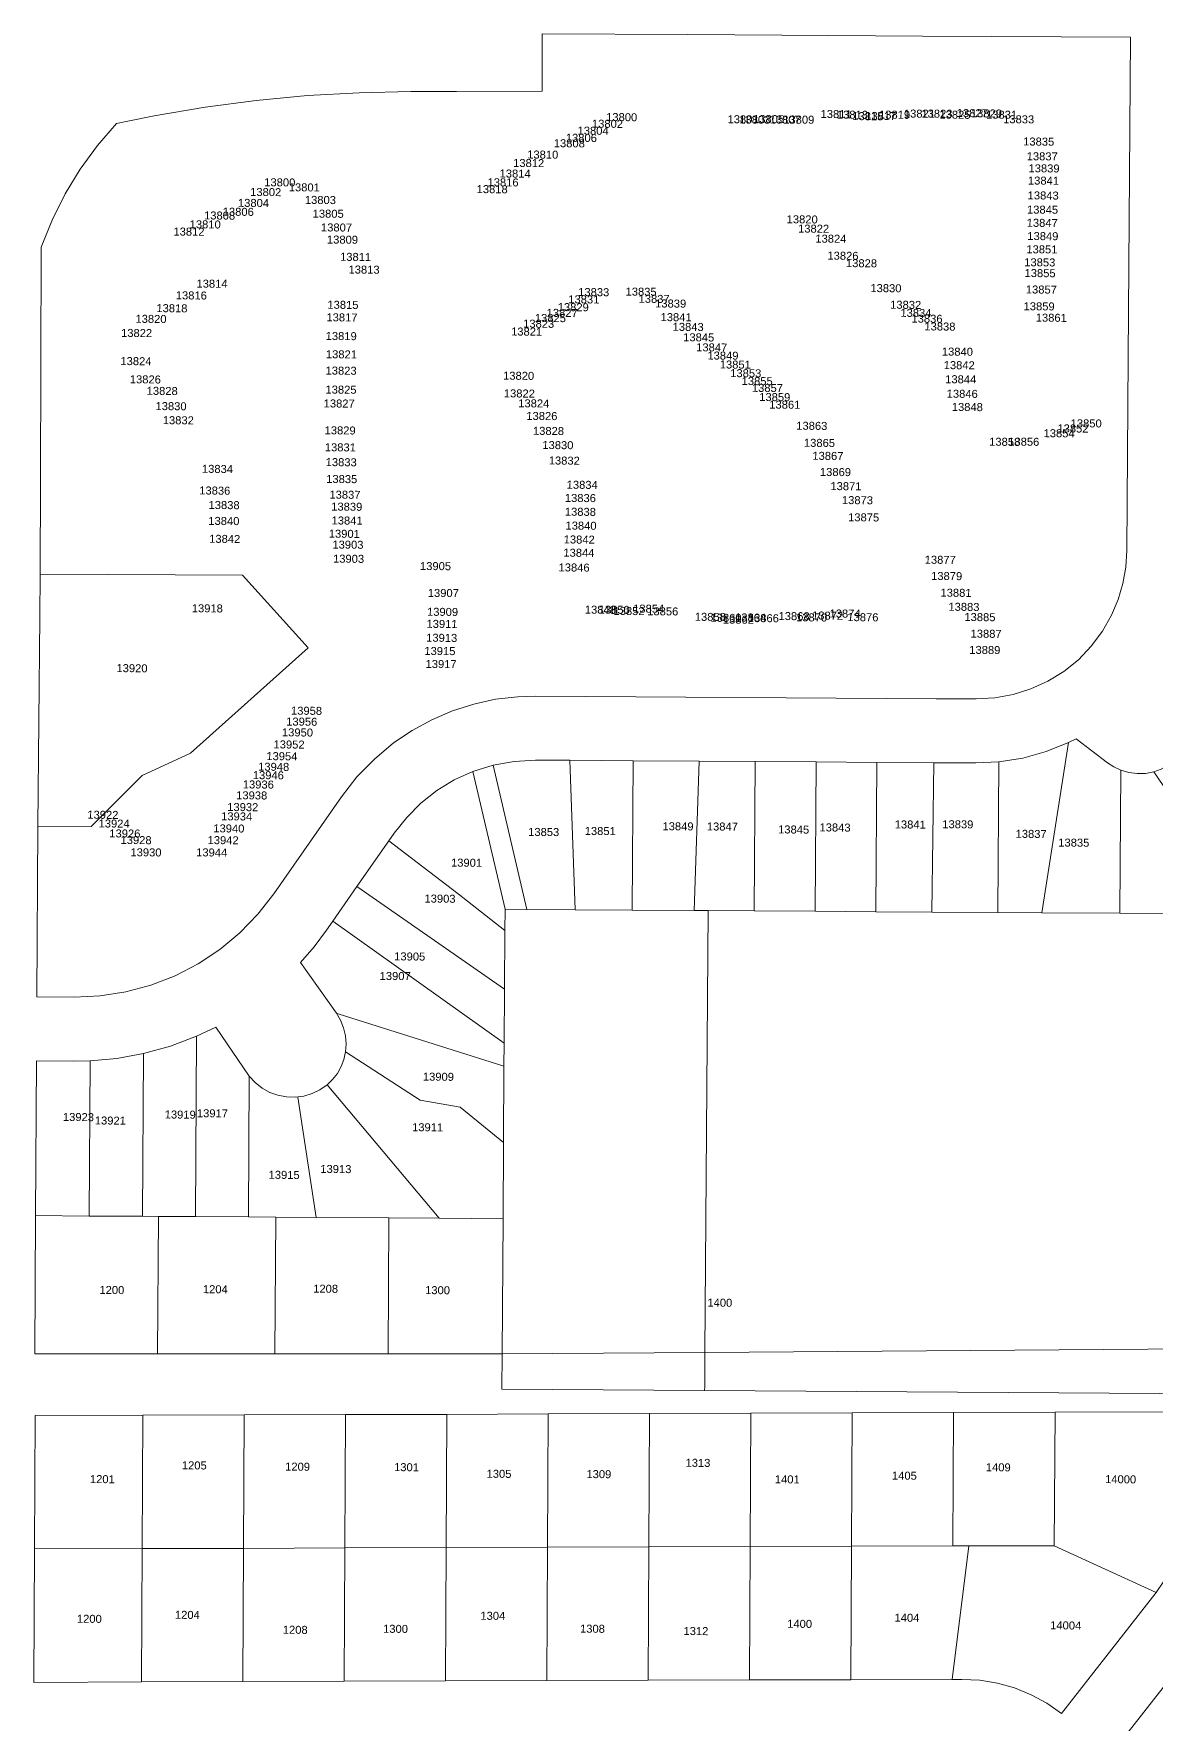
# Model space of a CAD drawing. Header units: feet. Extents: x 2808417 to 2820762, y 948624 to 970780.
# Drawn here: x 2817437 to 2818489, y 966613 to 968198 of the extents above; entities that cross this region are included whole.
import ezdxf
from ezdxf.enums import TextEntityAlignment as Align

# ---------------------------------------------------------------- set-up
doc = ezdxf.new("R2010")
doc.units = ezdxf.units.FT
doc.header["$LTSCALE"] = 0.015
doc.header["$MEASUREMENT"] = 0
doc.layers.add('Dakota County Addresses', color=7, linetype='Continuous')
doc.layers.add('Dakota County Parcels', color=7, linetype='Continuous')
doc.styles.add('Dimensions 100', font='arial.ttf')

# ---------------------------------------------------------------- blocks, each defined once
blk = doc.blocks.new('ACMAP_ANN_TEMPLATE_Dakota County Addresses')
at = {"layer": 'Dakota County Addresses', "style": 'Dimensions 100'}
blk.add_attdef('DakotaCountyAddress', text='', height=50, dxfattribs=at).set_placement((0, 0), align=Align.CENTER)

msp = doc.modelspace()

# ---------------------------------------------------------------- linework, layer by layer
at = {"layer": 'Dakota County Parcels', "lineweight": 5}
for p, q in [((2817913.6, 968144.2), (2817913.4, 968197.9)), ((2817913.4, 968197.9), (2818050, 968197.1)), ((2818050, 968197.1), (2818270, 968195.7)), ((2818270, 968195.7), (2818465, 968194.6)), ((2818462.8, 967894.6), (2818465, 968194.6)), ((2817790.3, 968143.8), (2817833.3, 968143.9)), ((2817833.3, 968143.9), (2817913.6, 968144.2)), ((2817514.5, 968113.9), (2817526.8, 968116.4)), ((2817549.7, 968120.9), (2817526.8, 968116.4)), ((2817443.1, 967779.3), (2817444, 967997.9)), ((2818461.4, 967713.5), (2818462.8, 967894.6)), ((2817442.8, 967691.3), (2817443.1, 967779.3)), ((2817442.6, 967651.3), (2817442.8, 967691.3)), ((2817442.8, 967691.3), (2817632.7, 967690.5)), ((2817632.7, 967690.5), (2817694, 967622.4)), ((2817440.6, 967455.1), (2817442.6, 967651.3)), ((2817583.9, 967523.5), (2817694, 967622.4)), ((2817907.5, 967577.1), (2817890.6, 967576.5)), ((2817907.5, 967577.1), (2818282.9, 967574.6)), ((2818282.9, 967574.6), (2818320.4, 967574.4)), ((2818381.8, 967374), (2818406.9, 967533.6)), ((2818406.9, 967533.6), (2818414, 967537.1)), ((2818414, 967537.1), (2818443.3, 967514.7)), ((2817538.4, 967502.8), (2817583.9, 967523.5)), ((2817907.1, 967517.1), (2817939.4, 967516.9)), ((2817939.4, 967516.9), (2817998.7, 967516.5)), ((2817944.3, 967376.8), (2817939.4, 967516.9)), ((2817997.8, 967376.5), (2817998.7, 967516.5)), ((2817998.7, 967516.5), (2818060.7, 967516.1)), ((2818056, 967376.1), (2818060.7, 967516.1)), ((2818060.7, 967516.1), (2818113, 967515.7)), ((2818112.1, 967375.8), (2818113, 967515.7)), ((2818113, 967515.7), (2818170.2, 967515.4)), ((2818169.3, 967375.4), (2818170.2, 967515.4)), ((2818170.2, 967515.4), (2818227.3, 967515)), ((2818226.4, 967375), (2818227.3, 967515)), ((2818227.3, 967515), (2818280.5, 967514.6)), ((2818278.9, 967374.7), (2818280.5, 967514.6)), ((2818280.5, 967514.6), (2818320, 967514.4)), ((2818320, 967514.4), (2818341.6, 967515.4)), ((2818340.7, 967374.3), (2818341.6, 967515.4)), ((2817490.6, 967454.9), (2817538.4, 967502.8)), ((2817867.5, 967512.4), (2817848.4, 967506.3)), ((2817848.4, 967506.3), (2817878.7, 967377.3)), ((2817867.5, 967512.4), (2817899.2, 967377.1)), ((2818455, 967373.5), (2818455.8, 967507.7)), ((2818521.1, 967455.8), (2818486.7, 967506.1)), ((2817662.1, 967391.9), (2817725.5, 967482.8)), ((2817439.7, 967295.1), (2817440.6, 967455.1)), ((2817440.6, 967455.1), (2817490.6, 967454.9)), ((2817739.9, 967398.6), (2817769.7, 967441.3)), ((2817769.7, 967441.3), (2817774.7, 967448.5)), ((2817769.7, 967441.3), (2817834.7, 967391.7)), ((2817717.4, 967366.3), (2817739.9, 967398.6)), ((2817739.9, 967398.6), (2817878.2, 967302.3)), ((2817834.7, 967391.7), (2817878.5, 967357.3)), ((2817878.5, 967357.3), (2817878.7, 967377.3)), ((2817878.7, 967377.3), (2817899.2, 967377.1)), ((2817899.2, 967377.1), (2817944.3, 967376.8)), ((2817944.3, 967376.8), (2817997.8, 967376.5)), ((2817997.8, 967376.5), (2818056, 967376.1)), ((2818056, 967376.1), (2818069.1, 967376)), ((2818066.1, 966962), (2818069.1, 967376)), ((2818069.1, 967376), (2818112.1, 967375.8)), ((2818112.1, 967375.8), (2818169.3, 967375.4)), ((2818169.3, 967375.4), (2818226.4, 967375)), ((2818226.4, 967375), (2818278.9, 967374.7)), ((2818278.9, 967374.7), (2818340.7, 967374.3)), ((2818340.7, 967374.3), (2818381.8, 967374)), ((2818381.8, 967374), (2818455, 967373.5)), ((2818455, 967373.5), (2818534, 967373)), ((2817711.3, 967357.6), (2817717.4, 967366.3)), ((2817877.9, 967251.9), (2817717.4, 967366.3)), ((2817878.2, 967302.3), (2817878.5, 967357.3)), ((2817687.1, 967327.4), (2817720.6, 967279.9)), ((2817439.7, 967295.1), (2817474.8, 967294.9)), ((2817877.9, 967251.9), (2817878.2, 967302.3)), ((2817720.6, 967279.9), (2817722.3, 967279.4)), ((2817722.3, 967279.4), (2817877.7, 967230.3)), ((2817589.6, 967258.3), (2817607.5, 967266.7)), ((2817607.5, 967266.7), (2817639, 967220.8)), ((2817589.6, 967258.3), (2817588.4, 967089.2)), ((2817877.7, 967230.3), (2817877.9, 967251.9)), ((2817438.7, 967090.2), (2817439.4, 967235.1)), ((2817439.4, 967235.1), (2817474.4, 967234.9)), ((2817474.4, 967234.9), (2817489.8, 967235.2)), ((2817489.8, 967235.2), (2817488.8, 967089.8)), ((2817538.8, 967089.5), (2817539.8, 967242)), ((2817799.2, 967198.5), (2817729.2, 967243.6)), ((2817877.2, 967158.8), (2817877.7, 967230.3)), ((2817638.1, 967088.9), (2817639, 967220.8)), ((2817711.9, 967212.7), (2817816.8, 967087.7)), ((2817701.6, 967088.5), (2817684.4, 967201.3)), ((2817836.7, 967191.9), (2817799.2, 967198.5)), ((2817877.2, 967158.8), (2817836.7, 967191.9)), ((2817876.8, 967087.3), (2817877.2, 967158.8)), ((2817438, 966960.5), (2817438.7, 967090.2)), ((2817438.7, 967090.2), (2817488.8, 967089.8)), ((2817488.8, 967089.8), (2817538.8, 967089.5)), ((2817538.8, 967089.5), (2817553.8, 967089.4)), ((2817553, 966960.5), (2817553.8, 967089.4)), ((2817553.8, 967089.4), (2817588.4, 967089.2)), ((2817588.4, 967089.2), (2817638.1, 967088.9)), ((2817638.1, 967088.9), (2817663.8, 967088.7)), ((2817663, 966960.6), (2817663.8, 967088.7)), ((2817663.8, 967088.7), (2817701.6, 967088.5)), ((2817701.6, 967088.5), (2817769.8, 967088)), ((2817769, 966960.6), (2817769.8, 967088)), ((2817769.8, 967088), (2817816.8, 967087.7)), ((2817816.8, 967087.7), (2817876.8, 967087.3)), ((2817876, 966960.6), (2817876.8, 967087.3)), ((2817438, 966960.5), (2817553, 966960.5)), ((2817553, 966960.5), (2817663, 966960.6)), ((2817663, 966960.6), (2817769, 966960.6)), ((2817769, 966960.6), (2817876, 966960.6)), ((2817876, 966960.6), (2817875.7, 966927.4)), ((2817876, 966960.6), (2818066.1, 966962)), ((2818066.1, 966962), (2818570, 966965.8)), ((2817875.7, 966927.4), (2818065.8, 966926.1)), ((2817437.6, 966777.7), (2817438.3, 966902.7)), ((2817438.3, 966902.7), (2817539.3, 966903)), ((2817538.6, 966778), (2817539.3, 966903)), ((2817539.3, 966903), (2817634.3, 966903.3)), ((2817633.6, 966778.3), (2817634.3, 966903.3)), ((2817634.3, 966903.3), (2817729.2, 966903.6)), ((2817728.6, 966778.7), (2817729.2, 966903.6)), ((2817729.2, 966903.6), (2817824.2, 966903.9)), ((2817823.6, 966779), (2817824.2, 966903.9)), ((2817824.2, 966903.9), (2817919.2, 966904.3)), ((2817918.6, 966779.3), (2817919.2, 966904.3)), ((2817919.2, 966904.3), (2818014.2, 966904.6)), ((2818013.6, 966779.6), (2818014.2, 966904.6)), ((2818014.2, 966904.6), (2818109.2, 966904.9)), ((2818108.6, 966779.9), (2818109.2, 966904.9)), ((2818109.2, 966904.9), (2818204.2, 966905.2)), ((2818203.5, 966780.2), (2818204.2, 966905.2)), ((2818204.2, 966905.2), (2818299.2, 966905.5)), ((2818298.5, 966780.5), (2818299.2, 966905.5)), ((2818299.2, 966905.5), (2818394.2, 966905.8)), ((2818393.5, 966780.8), (2818394.2, 966905.8)), ((2818394.2, 966905.8), (2818509.9, 966906.2)), ((2817437, 966652.7), (2817437.6, 966777.7)), ((2817437.6, 966777.7), (2817538.6, 966778)), ((2817538, 966653.1), (2817538.6, 966778)), ((2817538.6, 966778), (2817633.6, 966778.3)), ((2817633, 966653.4), (2817633.6, 966778.3)), ((2817633.6, 966778.3), (2817728.6, 966778.7)), ((2817727.9, 966653.7), (2817728.6, 966778.7)), ((2817728.6, 966778.7), (2817823.6, 966779)), ((2817822.9, 966654), (2817823.6, 966779)), ((2817823.6, 966779), (2817918.6, 966779.3)), ((2817917.9, 966654.3), (2817918.6, 966779.3)), ((2817918.6, 966779.3), (2818013.6, 966779.6)), ((2818012.9, 966654.6), (2818013.6, 966779.6)), ((2818013.6, 966779.6), (2818108.6, 966779.9)), ((2818107.9, 966654.9), (2818108.6, 966779.9)), ((2818108.6, 966779.9), (2818203.5, 966780.2)), ((2818202.9, 966655.2), (2818203.5, 966780.2)), ((2818203.5, 966780.2), (2818298.5, 966780.5)), ((2818297.9, 966655.5), (2818313.5, 966780.5)), ((2818298.5, 966780.5), (2818313.5, 966780.5)), ((2818313.5, 966780.5), (2818393.5, 966780.8)), ((2818393.5, 966780.8), (2818488.9, 966737)), ((2818400.3, 966623.5), (2818488.9, 966737)), ((2818459.3, 966601.6), (2818536.2, 966700)), ((2817437, 966652.7), (2817538, 966653.1)), ((2817538, 966653.1), (2817633, 966653.4)), ((2817633, 966653.4), (2817727.9, 966653.7)), ((2817727.9, 966653.7), (2817822.9, 966654)), ((2817822.9, 966654), (2817917.9, 966654.3)), ((2817917.9, 966654.3), (2818012.9, 966654.6)), ((2818012.9, 966654.6), (2818107.9, 966654.9)), ((2818107.9, 966654.9), (2818202.9, 966655.2)), ((2818202.9, 966655.2), (2818297.9, 966655.5)), ((2818297.9, 966655.5), (2818306.9, 966655.5))]:
    msp.add_line(p, q, dxfattribs=at)
for points in [[(2817790.3, 968143.8), (2817741.9, 968142.7), (2817693.6, 968139.9), (2817645.4, 968135.3), (2817597.5, 968129), (2817549.7, 968120.9)], [(2817514.5, 968113.9), (2817496.6, 968093.2), (2817480.5, 968071.1), (2817466.3, 968047.8), (2817454.1, 968023.3), (2817444, 967997.9)], [(2818447.3, 967653.1), (2818453.3, 967667.5), (2818457.7, 967682.5), (2818460.5, 967697.9), (2818461.4, 967713.5)], [(2818320.4, 967574.4), (2818337.9, 967575.4), (2818355.1, 967578.5), (2818371.7, 967583.8), (2818387.6, 967591), (2818402.5, 967600.3), (2818416.1, 967611.2), (2818428.2, 967623.8), (2818438.6, 967637.9), (2818447.3, 967653.1)], [(2817890.6, 967576.5), (2817869.8, 967574.1), (2817849.3, 967569.6), (2817829.3, 967563.2), (2817810, 967555), (2817791.5, 967544.9), (2817774.2, 967533.2), (2817774.2, 967533.2)], [(2817774.2, 967533.2), (2817756.2, 967518.1), (2817739.9, 967501.3), (2817725.5, 967482.8)], [(2818341.6, 967515.4), (2818364, 967519), (2818385.9, 967525.1), (2818406.9, 967533.6)], [(2817907.1, 967517.1), (2817887.2, 967515.9), (2817867.5, 967512.4)], [(2818443.3, 967514.7), (2818449.3, 967510.7), (2818455.8, 967507.7)], [(2818486.7, 967506.1), (2818493.6, 967508.5), (2818500.1, 967511.9), (2818506, 967516.2), (2818511.2, 967521.4)], [(2817848.4, 967506.3), (2817831.1, 967498.5), (2817814.9, 967488.6), (2817799.9, 967476.9), (2817786.5, 967463.4), (2817774.7, 967448.5)], [(2818455.8, 967507.7), (2818463.4, 967505.5), (2818471.1, 967504.5), (2818479, 967504.7), (2818486.7, 967506.1)], [(2817474.8, 967294.9), (2817499.1, 967296.1), (2817523.2, 967299.8), (2817546.7, 967306.1), (2817569.5, 967315), (2817591.1, 967326.2), (2817611.4, 967339.6), (2817630.2, 967355.2), (2817647.1, 967372.7), (2817662.1, 967391.9)], [(2817687.1, 967327.4), (2817699.7, 967342.1), (2817711.3, 967357.6)], [(2817729.2, 967243.6), (2817729.8, 967251.2), (2817729.2, 967258.8), (2817727.4, 967266.3), (2817724.5, 967273.4), (2817720.6, 967279.9)], [(2817539.8, 967242), (2817565.1, 967249), (2817589.6, 967258.3)], [(2817489.8, 967235.2), (2817514.9, 967237.5), (2817539.8, 967242)], [(2817711.9, 967212.7), (2817717.1, 967217.8), (2817721.5, 967223.5), (2817725, 967229.8), (2817727.6, 967236.5), (2817729.2, 967243.6)], [(2817639, 967220.8), (2817644.5, 967214.8), (2817650.9, 967209.7), (2817658.1, 967205.7), (2817665.7, 967203), (2817673.8, 967201.4), (2817681.9, 967201.2), (2817690, 967202.2), (2817697.8, 967204.5), (2817705.2, 967208.1), (2817711.9, 967212.7)], [(2818066.1, 966962), (2818065.9, 966929.9), (2818065.8, 966926.1)], [(2818065.8, 966926.1), (2818540, 966923), (2818570.1, 966922.8)], [(2818488.9, 966737), (2818496.2, 966747.6), (2818501.9, 966759.1), (2818506.1, 966771.3), (2818508.7, 966783.9), (2818509.6, 966796.7)], [(2818400.3, 966623.5), (2818386.6, 966633.1), (2818371.8, 966641.1), (2818356.3, 966647.4), (2818340.2, 966651.9), (2818323.7, 966654.7), (2818306.9, 966655.5)]]:
    msp.add_lwpolyline(points, dxfattribs=at)

# ---------------------------------------------------------------- block references
at = {"layer": 'Dakota County Addresses', "lineweight": 5, "xscale": 0.15, "yscale": 0.15, "zscale": 0.15, "rotation": 359.5015230000861}
for p, values in [((2817974.7, 968109.8), {'DakotaCountyAddress': '13802'}), ((2817988, 968116), {'DakotaCountyAddress': '13800'}), ((2818101.8, 968114), {'DakotaCountyAddress': '13801'}), ((2818112.8, 968113.7), {'DakotaCountyAddress': '13803'}), ((2818125.7, 968114.2), {'DakotaCountyAddress': '13805'}), ((2818141.3, 968113.7), {'DakotaCountyAddress': '13807'}), ((2818154, 968113.7), {'DakotaCountyAddress': '13809'}), ((2818189, 968118.9), {'DakotaCountyAddress': '13811'}), ((2818204.3, 968118.3), {'DakotaCountyAddress': '13813'}), ((2818218.7, 968116.9), {'DakotaCountyAddress': '13815'}), ((2818230.8, 968117.1), {'DakotaCountyAddress': '13817'}), ((2818243.8, 968118.3), {'DakotaCountyAddress': '13819'}), ((2818267.1, 968119.3), {'DakotaCountyAddress': '13821'}), ((2818283.5, 968119.3), {'DakotaCountyAddress': '13823'}), ((2818300.4, 968118.3), {'DakotaCountyAddress': '13825'}), ((2818316.6, 968119.8), {'DakotaCountyAddress': '13827'}), ((2818329.9, 968119.5), {'DakotaCountyAddress': '13829'}), ((2818344.1, 968118.3), {'DakotaCountyAddress': '13831'}), ((2818360.1, 968114), {'DakotaCountyAddress': '13833'}), ((2817950.2, 968096.6), {'DakotaCountyAddress': '13806'}), ((2817961.2, 968103.3), {'DakotaCountyAddress': '13804'}), ((2818378.9, 968093.1), {'DakotaCountyAddress': '13835'}), ((2817914, 968080.9), {'DakotaCountyAddress': '13810'}), ((2817938.9, 968091.5), {'DakotaCountyAddress': '13808'}), ((2818382.2, 968079.3), {'DakotaCountyAddress': '13837'}), ((2817888.1, 968063.1), {'DakotaCountyAddress': '13814'}), ((2817900.8, 968073), {'DakotaCountyAddress': '13812'}), ((2818383.9, 968068), {'DakotaCountyAddress': '13839'}), ((2817654.3, 968045.8), {'DakotaCountyAddress': '13802'}), ((2817667.5, 968054.9), {'DakotaCountyAddress': '13800'}), ((2817690.5, 968050.2), {'DakotaCountyAddress': '13801'}), ((2817866.6, 968048.5), {'DakotaCountyAddress': '13818'}), ((2817876.8, 968054.9), {'DakotaCountyAddress': '13816'}), ((2818383.4, 968056.5), {'DakotaCountyAddress': '13841'}), ((2817642.9, 968035.6), {'DakotaCountyAddress': '13804'}), ((2817705.6, 968038.4), {'DakotaCountyAddress': '13803'}), ((2818382.5, 968029.3), {'DakotaCountyAddress': '13845'}), ((2818383.1, 968042.6), {'DakotaCountyAddress': '13843'}), ((2817597.6, 968015.5), {'DakotaCountyAddress': '13810'}), ((2817611.1, 968023.8), {'DakotaCountyAddress': '13808'}), ((2817628.6, 968027.3), {'DakotaCountyAddress': '13806'}), ((2817712.9, 968025.5), {'DakotaCountyAddress': '13805'}), ((2818157.2, 968020.2), {'DakotaCountyAddress': '13820'}), ((2818382.2, 968016.9), {'DakotaCountyAddress': '13847'}), ((2817582.4, 968008.7), {'DakotaCountyAddress': '13812'}), ((2817720.7, 968012.6), {'DakotaCountyAddress': '13807'}), ((2817726.3, 968001.2), {'DakotaCountyAddress': '13809'}), ((2818167.9, 968011.5), {'DakotaCountyAddress': '13822'}), ((2818184.1, 968002.1), {'DakotaCountyAddress': '13824'}), ((2818382.8, 968004.5), {'DakotaCountyAddress': '13849'}), ((2817738.6, 967985), {'DakotaCountyAddress': '13811'}), ((2818195.4, 967986.1), {'DakotaCountyAddress': '13826'}), ((2818381.9, 967992.1), {'DakotaCountyAddress': '13851'}), ((2817746.5, 967973.1), {'DakotaCountyAddress': '13813'}), ((2818212.8, 967979.1), {'DakotaCountyAddress': '13828'}), ((2818379.9, 967979.9), {'DakotaCountyAddress': '13853'}), ((2818380.2, 967969.8), {'DakotaCountyAddress': '13855'}), ((2817604, 967959.9), {'DakotaCountyAddress': '13814'}), ((2817961.8, 967952), {'DakotaCountyAddress': '13833'}), ((2818006.2, 967952.4), {'DakotaCountyAddress': '13835'}), ((2818235.7, 967955.7), {'DakotaCountyAddress': '13830'}), ((2818381.4, 967954.4), {'DakotaCountyAddress': '13857'}), ((2817566.4, 967936.9), {'DakotaCountyAddress': '13818'}), ((2817584.6, 967948.9), {'DakotaCountyAddress': '13816'}), ((2817726.7, 967940.1), {'DakotaCountyAddress': '13815'}), ((2817942.6, 967937.9), {'DakotaCountyAddress': '13829'}), ((2817952.5, 967945.2), {'DakotaCountyAddress': '13831'}), ((2818018.4, 967945.7), {'DakotaCountyAddress': '13837'}), ((2818033.9, 967941.3), {'DakotaCountyAddress': '13839'}), ((2818254.2, 967940.1), {'DakotaCountyAddress': '13832'}), ((2818379.3, 967938.7), {'DakotaCountyAddress': '13859'}), ((2817546.8, 967926.9), {'DakotaCountyAddress': '13820'}), ((2817725.8, 967928.3), {'DakotaCountyAddress': '13817'}), ((2817910.2, 967922.4), {'DakotaCountyAddress': '13823'}), ((2817921.2, 967927.7), {'DakotaCountyAddress': '13825'}), ((2817932.2, 967932.5), {'DakotaCountyAddress': '13827'}), ((2818039, 967928.5), {'DakotaCountyAddress': '13841'}), ((2818050.3, 967919.4), {'DakotaCountyAddress': '13843'}), ((2818263.8, 967932.5), {'DakotaCountyAddress': '13834'}), ((2818274.2, 967927.1), {'DakotaCountyAddress': '13836'}), ((2818286.3, 967919.8), {'DakotaCountyAddress': '13838'}), ((2818390.7, 967928), {'DakotaCountyAddress': '13861'}), ((2817533.3, 967913.7), {'DakotaCountyAddress': '13822'}), ((2817725.1, 967910.8), {'DakotaCountyAddress': '13819'}), ((2817898.9, 967915), {'DakotaCountyAddress': '13821'}), ((2818060.2, 967909.6), {'DakotaCountyAddress': '13845'}), ((2817532.7, 967887.3), {'DakotaCountyAddress': '13824'}), ((2817725.3, 967893.7), {'DakotaCountyAddress': '13821'}), ((2818072.4, 967900.2), {'DakotaCountyAddress': '13847'}), ((2818082.9, 967892.5), {'DakotaCountyAddress': '13849'}), ((2818302.7, 967896.2), {'DakotaCountyAddress': '13840'}), ((2817725, 967878.4), {'DakotaCountyAddress': '13823'}), ((2817891.4, 967873.6), {'DakotaCountyAddress': '13820'}), ((2818094.5, 967884.1), {'DakotaCountyAddress': '13851'}), ((2818104.3, 967876), {'DakotaCountyAddress': '13853'}), ((2818304.4, 967883.5), {'DakotaCountyAddress': '13842'}), ((2817541.5, 967870.2), {'DakotaCountyAddress': '13826'}), ((2817557.3, 967859.4), {'DakotaCountyAddress': '13828'}), ((2817724.9, 967860.6), {'DakotaCountyAddress': '13825'}), ((2817892.1, 967857), {'DakotaCountyAddress': '13822'}), ((2818115, 967868.6), {'DakotaCountyAddress': '13855'}), ((2818124.6, 967862.2), {'DakotaCountyAddress': '13857'}), ((2818305.8, 967870.3), {'DakotaCountyAddress': '13844'}), ((2818307.2, 967856.7), {'DakotaCountyAddress': '13846'}), ((2817565.6, 967845.1), {'DakotaCountyAddress': '13830'}), ((2817723.2, 967847.6), {'DakotaCountyAddress': '13827'}), ((2817905.6, 967847.7), {'DakotaCountyAddress': '13824'}), ((2818131.5, 967853.6), {'DakotaCountyAddress': '13859'}), ((2818140.9, 967846.5), {'DakotaCountyAddress': '13861'}), ((2818312, 967844.3), {'DakotaCountyAddress': '13848'}), ((2817572.4, 967831.9), {'DakotaCountyAddress': '13832'}), ((2817913.2, 967835.9), {'DakotaCountyAddress': '13826'}), ((2818166.2, 967826.7), {'DakotaCountyAddress': '13863'}), ((2818411, 967824.2), {'DakotaCountyAddress': '13852'}), ((2818423.4, 967829), {'DakotaCountyAddress': '13850'}), ((2817724.1, 967822.4), {'DakotaCountyAddress': '13829'}), ((2817919.4, 967821.9), {'DakotaCountyAddress': '13828'}), ((2817928.2, 967808.6), {'DakotaCountyAddress': '13830'}), ((2818173.4, 967810.7), {'DakotaCountyAddress': '13865'}), ((2818347, 967811.7), {'DakotaCountyAddress': '13858'}), ((2818364.9, 967811.8), {'DakotaCountyAddress': '13856'}), ((2818398, 967819.7), {'DakotaCountyAddress': '13854'}), ((2817724.3, 967806.5), {'DakotaCountyAddress': '13831'}), ((2817725.1, 967792.6), {'DakotaCountyAddress': '13833'}), ((2817934.2, 967794.1), {'DakotaCountyAddress': '13832'}), ((2818181.3, 967798.5), {'DakotaCountyAddress': '13867'}), ((2817609.1, 967786.3), {'DakotaCountyAddress': '13834'}), ((2817725.6, 967776.8), {'DakotaCountyAddress': '13835'}), ((2818188.4, 967783.4), {'DakotaCountyAddress': '13869'}), ((2817606.6, 967766), {'DakotaCountyAddress': '13836'}), ((2817728.6, 967762.1), {'DakotaCountyAddress': '13837'}), ((2817951, 967771.4), {'DakotaCountyAddress': '13834'}), ((2818198.2, 967770.1), {'DakotaCountyAddress': '13871'}), ((2817615.3, 967752.4), {'DakotaCountyAddress': '13838'}), ((2817730.3, 967750.9), {'DakotaCountyAddress': '13839'}), ((2817949.3, 967746.1), {'DakotaCountyAddress': '13838'}), ((2817949.3, 967759), {'DakotaCountyAddress': '13836'}), ((2818209, 967757), {'DakotaCountyAddress': '13873'}), ((2817615.1, 967737.5), {'DakotaCountyAddress': '13840'}), ((2817730.6, 967737.9), {'DakotaCountyAddress': '13841'}), ((2817949.9, 967733.1), {'DakotaCountyAddress': '13840'}), ((2818214.8, 967740.9), {'DakotaCountyAddress': '13875'}), ((2817615.9, 967720.7), {'DakotaCountyAddress': '13842'}), ((2817728, 967725.5), {'DakotaCountyAddress': '13901'}), ((2817731.4, 967715.3), {'DakotaCountyAddress': '13903'}), ((2817948.2, 967720.1), {'DakotaCountyAddress': '13842'}), ((2817732, 967702.1), {'DakotaCountyAddress': '13903'}), ((2817947.9, 967707.7), {'DakotaCountyAddress': '13844'}), ((2818286.6, 967701.1), {'DakotaCountyAddress': '13877'}), ((2817813.5, 967695.2), {'DakotaCountyAddress': '13905'}), ((2817943.4, 967693.9), {'DakotaCountyAddress': '13846'}), ((2818292.6, 967685.9), {'DakotaCountyAddress': '13879'}), ((2817820.8, 967670), {'DakotaCountyAddress': '13907'}), ((2818301.4, 967670.2), {'DakotaCountyAddress': '13881'}), ((2817599.6, 967655.6), {'DakotaCountyAddress': '13918'}), ((2817599.6, 967655.6), {'DakotaCountyAddress': '13918'}), ((2817599.6, 967655.6), {'DakotaCountyAddress': '13918'}), ((2817599.6, 967655.6), {'DakotaCountyAddress': '13918'}), ((2817599.6, 967655.6), {'DakotaCountyAddress': '13918'}), ((2817599.6, 967655.6), {'DakotaCountyAddress': '13918'}), ((2817820.1, 967652.3), {'DakotaCountyAddress': '13909'}), ((2817968, 967654.3), {'DakotaCountyAddress': '13848'}), ((2817981, 967654.3), {'DakotaCountyAddress': '13850'}), ((2817994.9, 967653.1), {'DakotaCountyAddress': '13852'}), ((2818013.3, 967655.3), {'DakotaCountyAddress': '13854'}), ((2818026.5, 967652.8), {'DakotaCountyAddress': '13856'}), ((2818181, 967648.8), {'DakotaCountyAddress': '13872'}), ((2818197.4, 967650.7), {'DakotaCountyAddress': '13874'}), ((2818308.8, 967657), {'DakotaCountyAddress': '13883'}), ((2817819.6, 967641), {'DakotaCountyAddress': '13911'}), ((2818071.1, 967647.6), {'DakotaCountyAddress': '13858'}), ((2818085.8, 967646.7), {'DakotaCountyAddress': '13860'}), ((2818097.4, 967645), {'DakotaCountyAddress': '13862'}), ((2818108.9, 967647), {'DakotaCountyAddress': '13864'}), ((2818120.8, 967646.4), {'DakotaCountyAddress': '13866'}), ((2818149.6, 967648.3), {'DakotaCountyAddress': '13868'}), ((2818166, 967647.1), {'DakotaCountyAddress': '13870'}), ((2818214.1, 967647.3), {'DakotaCountyAddress': '13876'}), ((2818323.8, 967647.4), {'DakotaCountyAddress': '13885'}), ((2817819.3, 967628), {'DakotaCountyAddress': '13913'}), ((2818329.6, 967631.8), {'DakotaCountyAddress': '13887'}), ((2817817.6, 967615.6), {'DakotaCountyAddress': '13915'}), ((2817818.7, 967603.4), {'DakotaCountyAddress': '13917'}), ((2818328.4, 967616.6), {'DakotaCountyAddress': '13889'}), ((2817529, 967599.5), {'DakotaCountyAddress': '13920'}), ((2817529, 967599.5), {'DakotaCountyAddress': '13920'}), ((2817529, 967599.5), {'DakotaCountyAddress': '13920'}), ((2817529, 967599.5), {'DakotaCountyAddress': '13920'}), ((2817529, 967599.5), {'DakotaCountyAddress': '13920'}), ((2817529, 967599.5), {'DakotaCountyAddress': '13920'}), ((2817692.6, 967559.6), {'DakotaCountyAddress': '13958'}), ((2817684.1, 967539.3), {'DakotaCountyAddress': '13950'}), ((2817688.1, 967549.4), {'DakotaCountyAddress': '13956'}), ((2817676.2, 967528), {'DakotaCountyAddress': '13952'}), ((2817661.8, 967507.1), {'DakotaCountyAddress': '13948'}), ((2817669.5, 967517), {'DakotaCountyAddress': '13954'}), ((2817647.4, 967490.5), {'DakotaCountyAddress': '13936'}), ((2817656.8, 967499.2), {'DakotaCountyAddress': '13946'}), ((2817641.2, 967480.3), {'DakotaCountyAddress': '13938'}), ((2817501.7, 967462.1), {'DakotaCountyAddress': '13922'}), ((2817627.1, 967460.6), {'DakotaCountyAddress': '13934'}), ((2817632.8, 967469.3), {'DakotaCountyAddress': '13932'}), ((2817512.2, 967453.9), {'DakotaCountyAddress': '13924'}), ((2817522.3, 967444.6), {'DakotaCountyAddress': '13926'}), ((2817619.8, 967449.3), {'DakotaCountyAddress': '13940'}), ((2817914.9, 967446), {'DakotaCountyAddress': '13853'}), ((2817967.9, 967446.9), {'DakotaCountyAddress': '13851'}), ((2818040.8, 967451.3), {'DakotaCountyAddress': '13849'}), ((2818082.4, 967451.1), {'DakotaCountyAddress': '13847'}), ((2818149.2, 967448.3), {'DakotaCountyAddress': '13845'}), ((2818188, 967450.2), {'DakotaCountyAddress': '13843'}), ((2818258.5, 967453), {'DakotaCountyAddress': '13841'}), ((2818303.1, 967453.2), {'DakotaCountyAddress': '13839'}), ((2818371.8, 967444.2), {'DakotaCountyAddress': '13837'}), ((2817532.8, 967438.4), {'DakotaCountyAddress': '13928'}), ((2817542.1, 967426.9), {'DakotaCountyAddress': '13930'}), ((2817603.7, 967426.8), {'DakotaCountyAddress': '13944'}), ((2817614.4, 967438.3), {'DakotaCountyAddress': '13942'}), ((2818411.8, 967436), {'DakotaCountyAddress': '13835'}), ((2817842.6, 967417.2), {'DakotaCountyAddress': '13901'}), ((2817817.7, 967383.5), {'DakotaCountyAddress': '13903'}), ((2817789.3, 967329.3), {'DakotaCountyAddress': '13905'}), ((2817775.7, 967311), {'DakotaCountyAddress': '13907'}), ((2817816.2, 967216.6), {'DakotaCountyAddress': '13909'}), ((2817478.8, 967178.8), {'DakotaCountyAddress': '13923'}), ((2817508.7, 967175.5), {'DakotaCountyAddress': '13921'}), ((2817574.2, 967181.1), {'DakotaCountyAddress': '13919'}), ((2817604.4, 967182.3), {'DakotaCountyAddress': '13917'}), ((2817806.1, 967169.2), {'DakotaCountyAddress': '13911'}), ((2817720.1, 967130.1), {'DakotaCountyAddress': '13913'}), ((2817671.6, 967124.6), {'DakotaCountyAddress': '13915'}), ((2817510.1, 967016.7), {'DakotaCountyAddress': '1200'}), ((2817607.1, 967017.4), {'DakotaCountyAddress': '1204'}), ((2817710.5, 967017.9), {'DakotaCountyAddress': '1208'}), ((2817815.4, 967016.5), {'DakotaCountyAddress': '1300'}), ((2818080, 967004.8), {'DakotaCountyAddress': '1400'}), ((2817587.4, 966852.3), {'DakotaCountyAddress': '1205'}), ((2817684.2, 966851.1), {'DakotaCountyAddress': '1209'}), ((2817786.3, 966850.6), {'DakotaCountyAddress': '1301'}), ((2817873, 966844.4), {'DakotaCountyAddress': '1305'}), ((2817966.6, 966844.1), {'DakotaCountyAddress': '1309'}), ((2818059.5, 966854.7), {'DakotaCountyAddress': '1313'}), ((2818253, 966842.7), {'DakotaCountyAddress': '1405'}), ((2818341, 966850.5), {'DakotaCountyAddress': '1409'}), ((2817501.2, 966839.4), {'DakotaCountyAddress': '1201'}), ((2818143.2, 966839.2), {'DakotaCountyAddress': '1401'}), ((2818455.7, 966839.3), {'DakotaCountyAddress': '14000'}), ((2817489, 966708.5), {'DakotaCountyAddress': '1200'}), ((2817580.9, 966712.2), {'DakotaCountyAddress': '1204'}), ((2817682, 966698.2), {'DakotaCountyAddress': '1208'}), ((2817776, 966699.1), {'DakotaCountyAddress': '1300'}), ((2817867.2, 966711.3), {'DakotaCountyAddress': '1304'}), ((2817960.6, 966699.2), {'DakotaCountyAddress': '1308'}), ((2818154.8, 966703.8), {'DakotaCountyAddress': '1400'}), ((2818255.4, 966709.5), {'DakotaCountyAddress': '1404'}), ((2818404.2, 966702.3), {'DakotaCountyAddress': '14004'}), ((2818057.6, 966697), {'DakotaCountyAddress': '1312'})]:
    msp.add_blockref('ACMAP_ANN_TEMPLATE_Dakota County Addresses', p, dxfattribs=at).add_auto_attribs(values)

doc.saveas('drawing.dxf')
